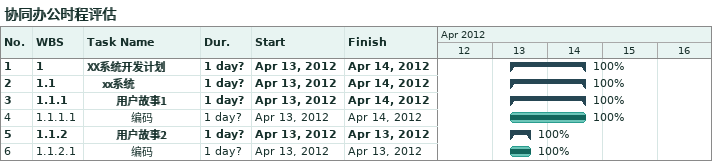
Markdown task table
协同办公时程评估

| ID | WBS | Task | Duration | Start | Finish | % complete |
|---|---|---|---|---|---|---|
| 1 | 1 | **XX系统开发计划** | 1d? | 2012-04-13 | 2012-04-14 | 100 |
| 2 | 1.1 | **xx系统** | 1d? | 2012-04-13 | 2012-04-14 | 100 |
| 3 | 1.1.1 | **用户故事1** | 1d? | 2012-04-13 | 2012-04-14 | 100 |
| 4 | 1.1.1.1 | 编码 | 1d? | 2012-04-13 | 2012-04-14 | 100 |
| 5 | 1.1.2 | **用户故事2** | 1d? | 2012-04-13 | 2012-04-13 | 100 |
| 6 | 1.1.2.1 | 编码 | 1d? | 2012-04-13 | 2012-04-13 | 100 |
